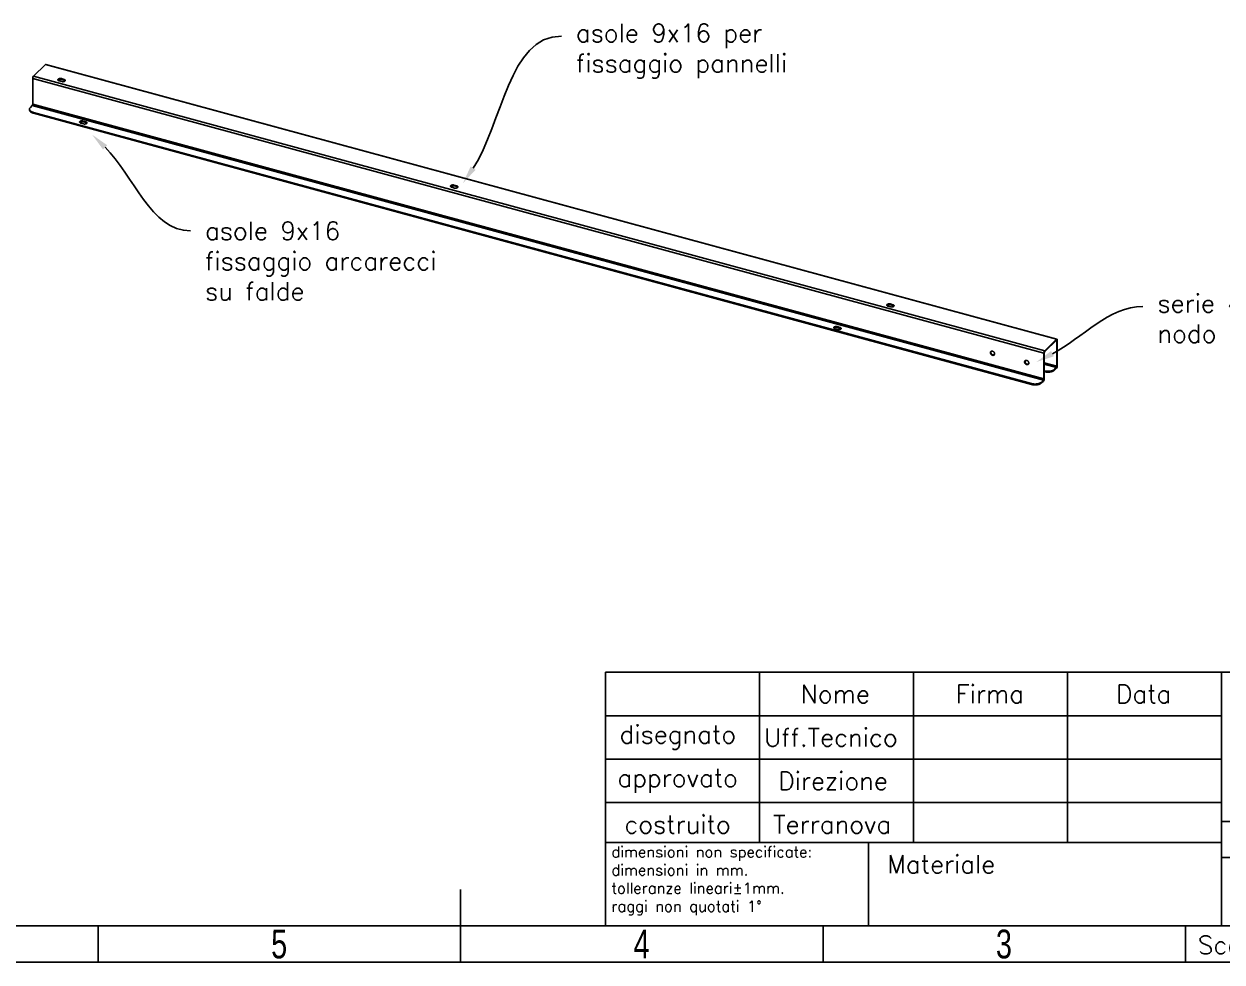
# Model space of a CAD drawing. Header units: millimetres. Extents: x -116399 to 112199, y -90759 to -31335.
# Drawn here: x -59637 to -57157, y -35640 to -33698 of the extents above; entities that cross this region are included whole.
import ezdxf
from ezdxf import colors
from ezdxf.entities.mleader import LeaderData, LeaderLine
from ezdxf.math import Vec2, Vec3

# ---------------------------------------------------------------- set-up
doc = ezdxf.new("R2010")
doc.units = ezdxf.units.MM
doc.styles.add('Annotative', font='simplex.shx', dxfattribs={"height": 2.5})
doc.styles.add('Michele', font='simplex.shx', dxfattribs={"height": 2.5})
doc.styles.add('SLDTEXTSTYLE0', font='TXT', dxfattribs={"width": 0.75})

# ---------------------------------------------------------------- blocks, each defined once
blk = doc.blocks.new('1_15 TERRANOVA oriz A3')
for p, q in [((3300, 75), (3300, 600)), ((3300, 600), (5925, 600)), ((3618.7, 510), (3618.7, 600)), ((3937.5, 510), (3937.5, 600)), ((4256.2, 510), (4256.2, 600)), ((4575, 600), (4575, 75)), ((3300, 510), (4575, 510)), ((3618.7, 510), (3618.7, 247.5)), ((3937.5, 510), (3937.5, 247.5)), ((4256.2, 510), (4256.2, 247.5)), ((3300, 420), (4575, 420)), ((3300, 330), (4575, 330)), ((5925, 291.3), (4575, 291.3)), ((3300, 247.5), (4575, 247.5)), ((3844.2, 247.5), (3844.2, 75)), ((5925, 216.3), (4575, 216.3)), ((3300, 75), (5925, 75))]:
    blk.add_line(p, q)
at = {"color": 7, "linetype": 'Continuous'}
for p, q in [((3000, 0), (3000, 150)), ((5925, 75), (75, 75)), ((2250, 75), (2250, 0)), ((3000, 75), (3000, 0)), ((3750, 75), (3750, 0)), ((4500, 75), (4500, 0)), ((6000, 0), (0, 0))]:
    blk.add_line(p, q, dxfattribs=at)
at = {"style": 'Michele'}
for s, height, p in [('Nome', 37.5, (3704, 536.2)), ('Firma', 37.5, (4024.6, 536.2)), ('Data', 37.5, (4356.7, 536.2)), ('disegnato', 37.5, (3329, 452.5)), ('Uff.Tecnico', 37.5, (3628.1, 446.2)), ('approvato', 37.5, (3324.6, 362.5)), ('Direzione', 37.5, (3657.6, 356.2)), ('costruito', 37.5, (3338.8, 266.2)), ('Terranova', 37.5, (3646.9, 266.2)), ('dimensioni non specificate:', 22.5, (3311.9, 216.8)), ('dimensioni in mm.', 22.5, (3311.9, 179.3)), ('Materiale', 37.5, (3883.1, 183.7)), ('tolleranze lineari±1mm.', 22.5, (3311.9, 141.8)), ('raggi non quotati 1°', 22.5, (3311.9, 104.3)), ('Scala 1:15', 37.5, (4525.7, 16.7))]:
    blk.add_text(s, height=height, dxfattribs=at).set_placement(p)
at = {"color": 7, "linetype": 'Continuous', "char_height": 59.5, "attachment_point": 2, "style": 'SLDTEXTSTYLE0'}
for s, insert in [('5', (2624.4, 67.1)), ('4', (3374.4, 67.1)), ('3', (4124.4, 67.1))]:
    blk.add_mtext(s, dxfattribs=dict(at, insert=insert))

msp = doc.modelspace()

# ---------------------------------------------------------------- linework, layer by layer
at = {"color": 7, "linetype": 'Continuous', "lineweight": 25}
for p, q in [((-59616.746, -33805.73), (-59592.478, -33782.043)), ((-57499.944, -34350.749), (-59592.478, -33782.043)), ((-57498.895, -34350.318), (-59591.429, -33781.612)), ((-57526.079, -34379.686), (-59618.613, -33810.98)), ((-59618.613, -33864.125), (-59618.613, -33810.98)), ((-57524.213, -34374.435), (-59616.746, -33805.73)), ((-59563.983, -33815.629), (-59558.589, -33817.095)), ((-59559.363, -33811.119), (-59553.968, -33812.586)), ((-59559.363, -33811.119), (-59559.363, -33812.834)), ((-59559.363, -33812.834), (-59553.968, -33814.3)), ((-59553.968, -33814.3), (-59553.968, -33812.586)), ((-59623.513, -33870.622), (-59619.546, -33866.75)), ((-59619.546, -33866.75), (-57527.013, -34435.456)), ((-57526.079, -34432.831), (-59618.613, -33864.125)), ((-59625.247, -33874.227), (-59625.247, -33875.942)), ((-57551.246, -34442.555), (-59617.247, -33881.06)), ((-59617.247, -33881.06), (-59617.247, -33882.774)), ((-57551.246, -34444.269), (-59617.247, -33882.774)), ((-59519.079, -33903.305), (-59513.684, -33904.771)), ((-59514.459, -33898.795), (-59509.064, -33900.261)), ((-59514.459, -33898.795), (-59514.459, -33900.51)), ((-59514.459, -33900.51), (-59509.064, -33901.976)), ((-59509.064, -33901.976), (-59509.064, -33900.261)), ((-58751.177, -34036.031), (-58745.782, -34037.498)), ((-58746.557, -34031.522), (-58741.162, -34032.988)), ((-58746.557, -34031.522), (-58746.557, -34033.236)), ((-58746.557, -34033.236), (-58741.162, -34034.702)), ((-58741.162, -34034.702), (-58741.162, -34032.988)), ((-57848.633, -34282.127), (-57843.238, -34283.593)), ((-57844.013, -34277.617), (-57838.618, -34279.083)), ((-57844.013, -34277.617), (-57844.013, -34279.332)), ((-57844.013, -34279.332), (-57838.618, -34280.798)), ((-57838.618, -34280.798), (-57838.618, -34279.083)), ((-57958.116, -34329.022), (-57952.721, -34330.488)), ((-57953.496, -34324.512), (-57948.101, -34325.978)), ((-57953.496, -34324.512), (-57953.496, -34326.226)), ((-57953.496, -34326.226), (-57948.101, -34327.693)), ((-57948.101, -34327.693), (-57948.101, -34325.978)), ((-57524.213, -34374.435), (-57499.944, -34350.749)), ((-57524.213, -34376.15), (-57499.944, -34352.463)), ((-57499.011, -34353.267), (-57500.385, -34352.893)), ((-57499.944, -34352.463), (-57499.944, -34350.749)), ((-57498.078, -34352.356), (-57499.011, -34353.267)), ((-57499.011, -34353.267), (-57499.011, -34406.411)), ((-57498.078, -34352.356), (-57498.078, -34405.5)), ((-57525.146, -34378.775), (-57526.079, -34379.686)), ((-57526.079, -34432.831), (-57526.079, -34379.686)), ((-57525.146, -34431.919), (-57525.146, -34378.775)), ((-57524.213, -34374.435), (-57524.213, -34376.15)), ((-57499.011, -34406.411), (-57525.146, -34399.308)), ((-57525.146, -34402.187), (-57499.944, -34409.036)), ((-57524.178, -34416.135), (-57525.146, -34415.872)), ((-57524.178, -34417.85), (-57524.178, -34416.135)), ((-57499.944, -34409.036), (-57503.911, -34412.908)), ((-57499.944, -34410.751), (-57503.911, -34414.622)), ((-57503.911, -34412.908), (-57503.911, -34414.622)), ((-57499.944, -34409.036), (-57499.944, -34410.751)), ((-57499.011, -34406.411), (-57498.078, -34405.5)), ((-57527.013, -34435.456), (-57530.98, -34439.328)), ((-57527.013, -34437.17), (-57530.98, -34441.042)), ((-57530.98, -34439.328), (-57530.98, -34441.042)), ((-57527.013, -34435.456), (-57527.013, -34437.17)), ((-57526.079, -34432.831), (-57525.146, -34431.919)), ((-57524.178, -34417.85), (-57525.146, -34417.587)), ((-57551.246, -34444.269), (-57551.246, -34442.555))]:
    msp.add_line(p, q, dxfattribs=at)
at = {"color": 7, "linetype": 'Continuous', "lineweight": 25, "flags": 128}
for points in [[(-59559.363, -33811.119), (-59560.077, -33810.961), (-59560.829, -33810.862), (-59561.603, -33810.825), (-59562.378, -33810.851), (-59563.135, -33810.938), (-59563.857, -33811.086), (-59564.525, -33811.29), (-59565.123, -33811.546), (-59565.636, -33811.846), (-59566.051, -33812.184), (-59566.359, -33812.552), (-59566.551, -33812.939), (-59566.623, -33813.338), (-59566.573, -33813.737), (-59566.402, -33814.127), (-59566.116, -33814.499), (-59565.719, -33814.843), (-59565.223, -33815.151), (-59564.64, -33815.415), (-59563.983, -33815.629)], [(-59559.363, -33812.834), (-59560.077, -33812.675), (-59560.829, -33812.576), (-59561.603, -33812.539), (-59562.378, -33812.565), (-59563.135, -33812.653), (-59563.857, -33812.801), (-59564.525, -33813.005), (-59565.123, -33813.26), (-59565.636, -33813.561), (-59566.051, -33813.899), (-59566.335, -33814.231)], [(-59558.589, -33817.095), (-59557.875, -33817.254), (-59557.123, -33817.352), (-59556.349, -33817.39), (-59555.574, -33817.364), (-59554.816, -33817.276), (-59554.095, -33817.128), (-59553.426, -33816.924), (-59552.829, -33816.669), (-59552.316, -33816.368), (-59551.901, -33816.03), (-59551.593, -33815.663), (-59551.401, -33815.275), (-59551.329, -33814.877), (-59551.379, -33814.478), (-59551.549, -33814.087), (-59551.836, -33813.716), (-59552.233, -33813.372), (-59552.728, -33813.064), (-59553.312, -33812.8), (-59553.968, -33812.586)], [(-59623.513, -33870.622), (-59624.073, -33871.231), (-59624.527, -33871.863), (-59624.873, -33872.513), (-59625.107, -33873.176), (-59625.228, -33873.847), (-59625.236, -33874.521), (-59625.129, -33875.193), (-59624.909, -33875.857), (-59624.577, -33876.509), (-59624.137, -33877.144), (-59623.59, -33877.756), (-59622.942, -33878.342), (-59622.198, -33878.896), (-59621.362, -33879.415), (-59620.442, -33879.894), (-59619.444, -33880.33), (-59618.377, -33880.72), (-59617.247, -33881.06)], [(-59617.247, -33882.774), (-59618.377, -33882.434), (-59619.444, -33882.045), (-59620.442, -33881.608), (-59621.362, -33881.129), (-59622.198, -33880.611), (-59622.942, -33880.056), (-59623.59, -33879.471), (-59624.137, -33878.858), (-59624.577, -33878.224), (-59624.909, -33877.572), (-59625.129, -33876.907), (-59625.236, -33876.236), (-59625.247, -33875.942)], [(-59514.459, -33898.795), (-59515.172, -33898.637), (-59515.925, -33898.538), (-59516.698, -33898.501), (-59517.473, -33898.526), (-59518.231, -33898.614), (-59518.953, -33898.762), (-59519.621, -33898.966), (-59520.219, -33899.222), (-59520.732, -33899.522), (-59521.147, -33899.86), (-59521.454, -33900.228), (-59521.647, -33900.615), (-59521.719, -33901.013), (-59521.669, -33901.413), (-59521.498, -33901.803), (-59521.211, -33902.175), (-59520.815, -33902.519), (-59520.319, -33902.827), (-59519.736, -33903.091), (-59519.079, -33903.305)], [(-59514.459, -33900.51), (-59515.172, -33900.351), (-59515.925, -33900.252), (-59516.698, -33900.215), (-59517.473, -33900.241), (-59518.231, -33900.329), (-59518.953, -33900.476), (-59519.621, -33900.681), (-59520.219, -33900.936), (-59520.732, -33901.236), (-59521.147, -33901.574), (-59521.431, -33901.907)], [(-59513.684, -33904.771), (-59512.971, -33904.929), (-59512.218, -33905.028), (-59511.445, -33905.065), (-59510.67, -33905.04), (-59509.912, -33904.952), (-59509.19, -33904.804), (-59508.522, -33904.6), (-59507.924, -33904.345), (-59507.412, -33904.044), (-59506.996, -33903.706), (-59506.689, -33903.339), (-59506.497, -33902.951), (-59506.425, -33902.553), (-59506.474, -33902.153), (-59506.645, -33901.763), (-59506.932, -33901.391), (-59507.328, -33901.047), (-59507.824, -33900.739), (-59508.408, -33900.475), (-59509.064, -33900.261)], [(-58746.557, -34031.522), (-58747.27, -34031.363), (-58748.023, -34031.264), (-58748.796, -34031.227), (-58749.571, -34031.253), (-58750.329, -34031.341), (-58751.051, -34031.489), (-58751.719, -34031.693), (-58752.317, -34031.948), (-58752.829, -34032.249), (-58753.245, -34032.587), (-58753.552, -34032.954), (-58753.744, -34033.342), (-58753.816, -34033.74), (-58753.766, -34034.139), (-58753.596, -34034.53), (-58753.309, -34034.901), (-58752.913, -34035.245), (-58752.417, -34035.553), (-58751.833, -34035.817), (-58751.177, -34036.031)], [(-58746.557, -34033.236), (-58747.27, -34033.078), (-58748.023, -34032.979), (-58748.796, -34032.942), (-58749.571, -34032.967), (-58750.329, -34033.055), (-58751.051, -34033.203), (-58751.719, -34033.407), (-58752.317, -34033.663), (-58752.829, -34033.963), (-58753.245, -34034.301), (-58753.529, -34034.634)], [(-58745.782, -34037.498), (-58745.069, -34037.656), (-58744.316, -34037.755), (-58743.543, -34037.792), (-58742.768, -34037.766), (-58742.01, -34037.678), (-58741.288, -34037.531), (-58740.62, -34037.327), (-58740.022, -34037.071), (-58739.509, -34036.771), (-58739.094, -34036.433), (-58738.786, -34036.065), (-58738.594, -34035.678), (-58738.522, -34035.279), (-58738.572, -34034.88), (-58738.743, -34034.49), (-58739.03, -34034.118), (-58739.426, -34033.774), (-58739.922, -34033.466), (-58740.505, -34033.202), (-58741.162, -34032.988)], [(-57844.013, -34277.617), (-57844.726, -34277.459), (-57845.479, -34277.36), (-57846.252, -34277.323), (-57847.027, -34277.348), (-57847.785, -34277.436), (-57848.507, -34277.584), (-57849.175, -34277.788), (-57849.773, -34278.044), (-57850.286, -34278.344), (-57850.701, -34278.682), (-57851.008, -34279.05), (-57851.2, -34279.437), (-57851.272, -34279.835), (-57851.223, -34280.235), (-57851.052, -34280.625), (-57850.765, -34280.997), (-57850.369, -34281.341), (-57849.873, -34281.649), (-57849.289, -34281.913), (-57848.633, -34282.127)], [(-57844.013, -34279.332), (-57844.726, -34279.173), (-57845.479, -34279.074), (-57846.252, -34279.037), (-57847.027, -34279.063), (-57847.785, -34279.151), (-57848.507, -34279.298), (-57849.175, -34279.503), (-57849.773, -34279.758), (-57850.286, -34280.058), (-57850.701, -34280.397), (-57850.985, -34280.729)], [(-57843.238, -34283.593), (-57842.525, -34283.751), (-57841.772, -34283.85), (-57840.999, -34283.887), (-57840.224, -34283.862), (-57839.466, -34283.774), (-57838.744, -34283.626), (-57838.076, -34283.422), (-57837.478, -34283.167), (-57836.965, -34282.866), (-57836.55, -34282.528), (-57836.243, -34282.161), (-57836.051, -34281.773), (-57835.979, -34281.375), (-57836.028, -34280.975), (-57836.199, -34280.585), (-57836.486, -34280.213), (-57836.882, -34279.869), (-57837.378, -34279.561), (-57837.961, -34279.297), (-57838.618, -34279.083)], [(-57953.496, -34324.512), (-57954.209, -34324.354), (-57954.961, -34324.255), (-57955.735, -34324.218), (-57956.51, -34324.243), (-57957.268, -34324.331), (-57957.99, -34324.479), (-57958.658, -34324.683), (-57959.255, -34324.939), (-57959.768, -34325.239), (-57960.184, -34325.577), (-57960.491, -34325.944), (-57960.683, -34326.332), (-57960.755, -34326.73), (-57960.705, -34327.13), (-57960.535, -34327.52), (-57960.248, -34327.892), (-57959.852, -34328.236), (-57959.356, -34328.544), (-57958.772, -34328.808), (-57958.116, -34329.022)], [(-57953.496, -34326.226), (-57954.209, -34326.068), (-57954.961, -34325.969), (-57955.735, -34325.932), (-57956.51, -34325.958), (-57957.268, -34326.046), (-57957.99, -34326.193), (-57958.658, -34326.397), (-57959.255, -34326.653), (-57959.768, -34326.953), (-57960.184, -34327.291), (-57960.468, -34327.624)], [(-57952.721, -34330.488), (-57952.008, -34330.646), (-57951.255, -34330.745), (-57950.482, -34330.782), (-57949.706, -34330.757), (-57948.949, -34330.669), (-57948.227, -34330.521), (-57947.559, -34330.317), (-57946.961, -34330.061), (-57946.448, -34329.761), (-57946.033, -34329.423), (-57945.725, -34329.056), (-57945.533, -34328.668), (-57945.461, -34328.27), (-57945.511, -34327.87), (-57945.682, -34327.48), (-57945.969, -34327.108), (-57946.365, -34326.764), (-57946.861, -34326.456), (-57947.444, -34326.192), (-57948.101, -34325.978)], [(-57499.944, -34350.749), (-57499.62, -34350.485), (-57499.306, -34350.333), (-57499.011, -34350.297), (-57498.744, -34350.38), (-57498.514, -34350.578), (-57498.328, -34350.885), (-57498.19, -34351.293), (-57498.106, -34351.788), (-57498.078, -34352.356)], [(-57499.944, -34352.463), (-57499.762, -34352.319), (-57499.587, -34352.245), (-57499.426, -34352.246), (-57499.284, -34352.321), (-57499.168, -34352.468), (-57499.082, -34352.68), (-57499.029, -34352.95), (-57499.011, -34353.267)], [(-57627.787, -34380.759), (-57627.839, -34380.091), (-57627.993, -34379.41), (-57628.247, -34378.733), (-57628.593, -34378.075), (-57629.023, -34377.451), (-57629.529, -34376.877), (-57630.097, -34376.366), (-57630.715, -34375.93), (-57631.368, -34375.579), (-57632.04, -34375.321), (-57632.717, -34375.162), (-57633.381, -34375.106), (-57634.018, -34375.155), (-57634.613, -34375.307), (-57635.152, -34375.558), (-57635.621, -34375.903), (-57636.011, -34376.334), (-57636.311, -34376.841), (-57636.515, -34377.411), (-57636.619, -34378.031), (-57636.619, -34378.687), (-57636.515, -34379.364), (-57636.311, -34380.045), (-57636.011, -34380.714), (-57635.621, -34381.357), (-57635.152, -34381.957), (-57634.613, -34382.501), (-57634.018, -34382.977), (-57633.381, -34383.372), (-57632.717, -34383.677), (-57632.04, -34383.886), (-57631.368, -34383.994), (-57630.715, -34383.997), (-57630.097, -34383.897), (-57629.529, -34383.694), (-57629.023, -34383.395), (-57628.593, -34383.006), (-57628.247, -34382.536), (-57627.993, -34381.996), (-57627.839, -34381.399), (-57627.787, -34380.759)], [(-57635.183, -34375.577), (-57635.311, -34375.796), (-57635.54, -34376.352), (-57635.669, -34376.961), (-57635.695, -34377.61), (-57635.617, -34378.282), (-57635.438, -34378.964), (-57635.161, -34379.638), (-57634.793, -34380.289), (-57634.343, -34380.901), (-57633.82, -34381.46), (-57633.238, -34381.954), (-57632.61, -34382.37), (-57631.951, -34382.698), (-57631.276, -34382.932)], [(-57557.034, -34399.988), (-57557.086, -34399.32), (-57557.24, -34398.639), (-57557.493, -34397.962), (-57557.839, -34397.304), (-57558.27, -34396.681), (-57558.775, -34396.107), (-57559.344, -34395.596), (-57559.961, -34395.159), (-57560.614, -34394.808), (-57561.287, -34394.55), (-57561.963, -34394.391), (-57562.628, -34394.336), (-57563.265, -34394.384), (-57563.86, -34394.536), (-57564.398, -34394.787), (-57564.868, -34395.133), (-57565.257, -34395.563), (-57565.558, -34396.07), (-57565.762, -34396.64), (-57565.865, -34397.26), (-57565.865, -34397.916), (-57565.762, -34398.593), (-57565.558, -34399.274), (-57565.257, -34399.944), (-57564.868, -34400.586), (-57564.398, -34401.187), (-57563.86, -34401.731), (-57563.265, -34402.206), (-57562.628, -34402.601), (-57561.963, -34402.906), (-57561.287, -34403.115), (-57560.614, -34403.223), (-57559.961, -34403.226), (-57559.344, -34403.126), (-57558.775, -34402.924), (-57558.27, -34402.624), (-57557.839, -34402.235), (-57557.493, -34401.765), (-57557.24, -34401.226), (-57557.086, -34400.629), (-57557.034, -34399.988)], [(-57564.43, -34394.806), (-57564.558, -34395.026), (-57564.787, -34395.581), (-57564.916, -34396.19), (-57564.941, -34396.839), (-57564.864, -34397.512), (-57564.684, -34398.193), (-57564.407, -34398.867), (-57564.039, -34399.518), (-57563.589, -34400.13), (-57563.067, -34400.69), (-57562.485, -34401.183), (-57561.857, -34401.599), (-57561.198, -34401.928), (-57560.523, -34402.161)], [(-57524.178, -34416.135), (-57522.995, -34416.424), (-57521.768, -34416.658), (-57520.506, -34416.836), (-57519.218, -34416.956), (-57517.916, -34417.019), (-57516.607, -34417.023), (-57515.303, -34416.968), (-57514.013, -34416.854), (-57512.747, -34416.684), (-57511.515, -34416.457), (-57510.326, -34416.175), (-57509.189, -34415.841), (-57508.113, -34415.458), (-57507.106, -34415.028), (-57506.175, -34414.554), (-57505.328, -34414.04), (-57504.572, -34413.49), (-57503.911, -34412.908)], [(-57503.911, -34414.622), (-57504.572, -34415.204), (-57505.328, -34415.754), (-57506.175, -34416.268), (-57507.106, -34416.742), (-57508.113, -34417.172), (-57509.189, -34417.556), (-57510.326, -34417.889), (-57511.515, -34418.171), (-57512.747, -34418.398), (-57514.013, -34418.569), (-57515.303, -34418.682), (-57516.607, -34418.737), (-57517.916, -34418.733), (-57519.218, -34418.671), (-57520.506, -34418.55), (-57521.768, -34418.372), (-57522.995, -34418.138), (-57524.178, -34417.85)], [(-57551.246, -34442.555), (-57550.063, -34442.843), (-57548.836, -34443.077), (-57547.574, -34443.255), (-57546.287, -34443.376), (-57544.984, -34443.438), (-57543.675, -34443.442), (-57542.371, -34443.387), (-57541.081, -34443.274), (-57539.815, -34443.103), (-57538.583, -34442.876), (-57537.394, -34442.595), (-57536.257, -34442.261), (-57535.181, -34441.877), (-57534.174, -34441.447), (-57533.243, -34440.973), (-57532.397, -34440.459), (-57531.64, -34439.909), (-57530.98, -34439.328)], [(-57530.98, -34441.042), (-57531.64, -34441.624), (-57532.397, -34442.174), (-57533.243, -34442.688), (-57534.174, -34443.161), (-57535.181, -34443.592), (-57536.257, -34443.975), (-57537.394, -34444.309), (-57538.583, -34444.59), (-57539.815, -34444.817), (-57541.081, -34444.988), (-57542.371, -34445.102), (-57543.675, -34445.157), (-57544.984, -34445.153), (-57546.287, -34445.09), (-57547.574, -34444.97), (-57548.836, -34444.791), (-57550.063, -34444.557), (-57551.246, -34444.269)]]:
    msp.add_lwpolyline(points, dxfattribs=at)
at = {"color": 7, "linetype": 'Continuous', "lineweight": 25}
for centre, radius, start, end in [((-59591.588, -33782.716), 1.115, 81.783025, 142.916333), ((-59610.438, -33810.93), 8.175, 140.49944, 180.356941), ((-59554.813, -33818.399), 4.185, 40.199471, 78.35474), ((-59622.702, -33864.149), 4.09, 320.512944, 0.343437), ((-59509.909, -33906.074), 4.185, 40.199471, 78.35474), ((-58742.006, -34038.801), 4.185, 40.199471, 78.35474), ((-57839.463, -34284.897), 4.185, 40.199471, 78.35474), ((-57948.945, -34331.791), 4.185, 40.199471, 78.35474), ((-57630.141, -34379.355), 3.752, 252.393646, 299.338953), ((-57517.988, -34379.606), 8.091, 140.285709, 180.570671), ((-57521.056, -34378.751), 4.09, 140.512944, 180.343437), ((-57559.388, -34398.585), 3.752, 252.393645, 299.33897), ((-57506.169, -34405.581), 8.091, 320.285709, 0.570671), ((-57503.101, -34406.435), 4.09, 320.512944, 0.343437), ((-57533.32, -34431.97), 8.175, 320.49944, 0.356941), ((-57530.169, -34432.855), 4.09, 320.512944, 0.343437)]:
    msp.add_arc(centre, radius, start, end, dxfattribs=at)

# ---------------------------------------------------------------- block references
msp.add_blockref('1_15 TERRANOVA oriz A3', (-61732.987, -35640.039))

# ---------------------------------------------------------------- leaders
ml = msp.add_multileader_mtext('Standard')
ml.set_content('asole 9x16 per\\Pfissaggio pannelli', color=256, style='Annotative')
ml.set_leader_properties(color=256)
ml.build(insert=Vec2(0, 0))
ml.multileader.update_dxf_attribs({"leader_type": 2, "text_top_attachment_type": 32, "text_bottom_attachment_type": 128, "arrow_head_size": 37.5, "scale": 15})
ctx = ml.context
ctx.base_point, ctx.scale, ctx.char_height, ctx.arrow_head_size, ctx.landing_gap_size, ctx.plane_origin = Vec3(-58524.438, -33722.858), 15, 37.5, 37.5, 30, Vec3(-58728.107, -34027.437)
notes = []
notes.append((ctx, [(0, (1, 1, 0), (-58644.438, -33722.858), (1, 0), 120, [(0, [(-58728.107, -34027.437)], 0, [])])]))
ctx.mtext.insert, ctx.mtext.flow_direction = Vec3(-58494.438, -33697.858), 5
ml = msp.add_multileader_mtext('Standard')
ml.set_content('asole 9x16\\Pfissaggio arcarecci\\Psu falde', color=256, style='Annotative')
ml.set_leader_properties(color=256)
ml.build(insert=Vec2(0, 0))
ml.multileader.update_dxf_attribs({"leader_type": 2, "text_top_attachment_type": 32, "text_bottom_attachment_type": 128, "arrow_head_size": 37.5, "scale": 15})
ctx = ml.context
ctx.base_point, ctx.scale, ctx.char_height, ctx.arrow_head_size, ctx.landing_gap_size, ctx.plane_origin = Vec3(-59292.034, -34126.122), 15, 37.5, 37.5, 30, Vec3(-59495.703, -33927.056)
notes.append((ctx, [(0, (1, 1, 0), (-59412.034, -34126.122), (1, 0), 120, [(0, [(-59495.703, -33927.056)], 0, [])])]))
ctx.mtext.insert, ctx.mtext.flow_direction = Vec3(-59262.034, -34107.372), 5
ml = msp.add_multileader_mtext('Standard')
ml.set_content('serie 4 fori\\Pnodo giunzione', color=256, style='Annotative')
ml.set_leader_properties(color=256)
ml.build(insert=Vec2(0, 0))
ml.multileader.update_dxf_attribs({"leader_type": 2, "text_top_attachment_type": 32, "text_bottom_attachment_type": 128, "arrow_head_size": 37.5, "scale": 15})
ctx = ml.context
ctx.base_point, ctx.scale, ctx.char_height, ctx.arrow_head_size, ctx.landing_gap_size, ctx.plane_origin = Vec3(-57320.922, -34282.704), 15, 37.5, 37.5, 30, Vec3(-57541.372, -34397.863)
notes.append((ctx, [(0, (1, 1, 0), (-57440.922, -34282.704), (1, 0), 120, [(0, [(-57541.372, -34397.863)], 0, [])])]))
ctx.mtext.insert, ctx.mtext.flow_direction = Vec3(-57290.922, -34257.704), 5
for ctx, leaders in notes:
    for number, flags, end, landing, length, lines in leaders:
        leader = LeaderData()
        leader.index, (leader.has_last_leader_line, leader.has_dogleg_vector, leader.attachment_direction) = number, flags
        leader.last_leader_point, leader.dogleg_vector, leader.dogleg_length = Vec3(end), Vec3(landing), length
        for number, points, colour, breaks in lines:
            line = LeaderLine()
            line.index, line.vertices, line.color, line.breaks = number, Vec3.list(points), colors.encode_raw_color(colour), breaks
            leader.lines.append(line)
        ctx.leaders.append(leader)

doc.saveas('drawing.dxf')
